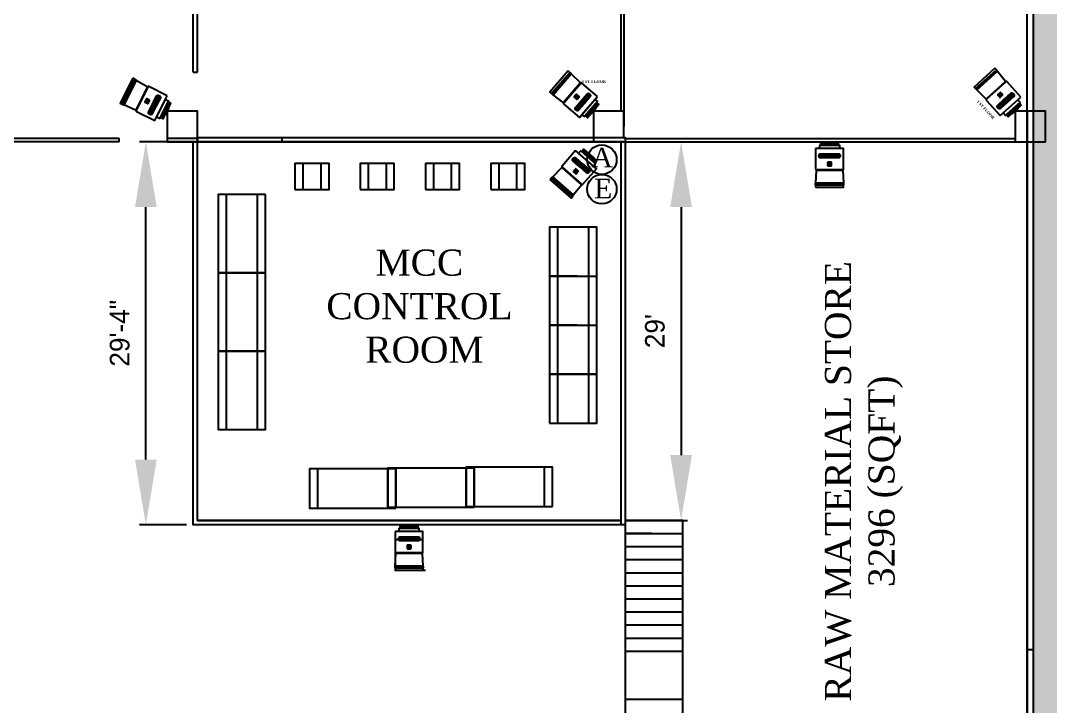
# Model space of a CAD drawing. Header units: millimetres. Extents: x -283029 to -254660, y -24907 to 10674.
# Drawn here: x -279195 to -278248, y -19156 to -18526 of the extents above; entities that cross this region are included whole.
import ezdxf

# ---------------------------------------------------------------- set-up
doc = ezdxf.new("R2010")
doc.units = ezdxf.units.MM
doc.header["$LTSCALE"] = 100
doc.header["$PDMODE"] = 3
doc.layers.add('A-FLOOR', color=7, linetype='Continuous')
doc.dimstyles.new('ISO-25', dxfattribs={"dimtxt": 18, "dimasz": 60, "dimexe": 6, "dimexo": 6, "dimgap": 15, "dimtad": 1, "dimdec": 0, "dimlunit": 3, "dimtxsty": 'Standard', "dimcen": 2.5, "dimclrd": 1, "dimclre": 1, "dimclrt": 1, "dimadec": 0, "dimazin": 0, "dimtfac": 1, "dimtdec": 0, "dimtmove": 0, "dimatfit": 3, "dimfxl": 1, "dimarcsym": 0})

# ---------------------------------------------------------------- blocks, each defined once
blk = doc.blocks.new('*D420')
at = {"color": 1, "lineweight": -2, "transparency": 16777216}
for p, q in [((-279038, -18637.33), (-279085.43, -18637.33)), ((-279079.43, -18929.3), (-279079.43, -18697.33)), ((-279042, -18989.3), (-279085.43, -18989.3))]:
    blk.add_line(p, q, dxfattribs=at)
at = {"color": 1, "transparency": 16777216}
for points in [[(-279089.43, -18697.33), (-279069.43, -18697.33), (-279079.43, -18637.33)], [(-279089.43, -18929.3), (-279069.43, -18929.3), (-279079.43, -18989.3)]]:
    blk.add_solid(points, dxfattribs=at)
at = {"layer": 'Defpoints', "color": 0, "transparency": 16777216}
for p in [(-279079.43, -18637.33), (-279032, -18637.33), (-279036, -18989.3)]:
    blk.add_point(p, dxfattribs=at)
at = {"color": 1, "transparency": 16777216, "insert": (-279103.43, -18813.31), "char_height": 18, "attachment_point": 5, "rotation": 90}
blk.add_mtext('29\'-4"', dxfattribs=at)
blk = doc.blocks.new('*D421')
at = {"color": 1, "lineweight": -2, "transparency": 16777216}
for p, q in [((-278633, -18637.33), (-278581.49, -18637.33)), ((-278587.49, -18697.33), (-278587.49, -18925.3)), ((-278637, -18985.3), (-278581.49, -18985.3))]:
    blk.add_line(p, q, dxfattribs=at)
at = {"color": 1, "transparency": 16777216}
for points in [[(-278597.49, -18697.33), (-278577.49, -18697.33), (-278587.49, -18637.33)], [(-278597.49, -18925.3), (-278577.49, -18925.3), (-278587.49, -18985.3)]]:
    blk.add_solid(points, dxfattribs=at)
at = {"layer": 'Defpoints', "color": 0, "transparency": 16777216}
for p in [(-278639, -18637.33), (-278643, -18985.3), (-278587.49, -18985.3)]:
    blk.add_point(p, dxfattribs=at)
at = {"color": 1, "transparency": 16777216, "insert": (-278611.49, -18811.31), "char_height": 18, "attachment_point": 5, "rotation": 90}
blk.add_mtext("29'", dxfattribs=at)
blk = doc.blocks.new('ccyv')
at = {"color": 6}
for p, q in [((-151.8, 392.6), (-185.2, 392)), ((-140.2, 392), (-185.2, 391.2)), ((-140.2, 391.2), (-185.2, 390.4)), ((-140.2, 390.3), (-185.2, 389.5)), ((-140.2, 389.5), (-185.2, 388.7)), ((-140.2, 388.7), (-185.2, 387.9)), ((-140.2, 387.8), (-185.2, 387)), ((-166.6, 339), (-167.6, 339.5)), ((-166.6, 332.5), (-167.6, 332)), ((-166.2, 339.4), (-166.7, 340.5)), ((-166.2, 332), (-166.7, 331)), ((-159.2, 339.4), (-158.6, 340.5)), ((-159.2, 332), (-158.6, 331)), ((-158.7, 339), (-157.7, 339.5)), ((-158.7, 332.5), (-157.7, 332))]:
    blk.add_line(p, q, dxfattribs=at)
for points in [[(-188.4, 376.1), (-188.4, 384.8), (-136.9, 384.8), (-136.9, 376.1)], [(-185.6, 387), (-185.6, 392.6), (-139.8, 392.6), (-139.8, 387)], [(-140.7, 384.8), (-140.7, 387), (-184.6, 387), (-184.6, 384.8)], [(-173.5, 392.6), (-172.8, 393.5), (-152.7, 393.5), (-151.8, 392.6)], [(-195.3, 320.2), (-195.8, 319.3), (-129.5, 319.3), (-130, 320.2)], [(-199.1, 285.3), (-126.2, 285.3), (-126, 281.7), (-199.3, 281.7)], [(-126, 280.5), (-199.3, 280.5), (-198.1, 281.7), (-127.2, 281.7)], [(-199.3, 275), (-126, 275), (-126, 280.5), (-199.3, 280.5)]]:
    blk.add_lwpolyline(points, close=True, dxfattribs=at)
for points in [[(-198.9, 376.1), (-198.9, 322.5, 0.414214), (-196.6, 320.2), (-128.8, 320.2, 0.414214), (-126.5, 322.5), (-126.5, 376.1)], [(-162.7, 362.3), (-139.2, 362.3, -0.223517), (-136.4, 361, -0.360044), (-136.4, 352.7, -0.223517), (-139.2, 351.4), (-162.7, 351.4), (-186.2, 351.4, -0.223517), (-188.9, 352.7, -0.360044), (-188.9, 361, -0.223517), (-186.2, 362.3)], [(-162.7, 352.6), (-186.2, 352.6, -0.223517), (-187.9, 353.5, -0.360044), (-187.9, 360.2, -0.223517), (-186.2, 361), (-162.7, 361), (-139.2, 361, -0.223517), (-137.4, 360.2, -0.360044), (-137.4, 353.5, -0.223517), (-139.2, 352.6)], [(-167.6, 335.7), (-167.6, 332, 0.414214), (-166.7, 331), (-158.6, 331, 0.414214), (-157.7, 332), (-157.7, 335.7), (-157.7, 339.5, 0.414214), (-158.6, 340.5), (-166.7, 340.5, 0.414214), (-167.6, 339.5)], [(-166.6, 335.7), (-166.6, 339, -0.414214), (-166.2, 339.4), (-159.2, 339.4, -0.414214), (-158.7, 339), (-158.7, 335.7), (-158.7, 332.5, -0.414214), (-159.2, 332), (-166.2, 332, -0.414214), (-166.6, 332.5)], [(-198.7, 285.3), (-197, 318.4, -0.39915), (-196.1, 319.3), (-129.2, 319.3, -0.39915), (-128.3, 318.4), (-126.6, 285.3)]]:
    blk.add_lwpolyline(points, format="xyb", close=True, dxfattribs=at)
for points in [[(-188.8, 358.8), (-166.6, 358.8), (-166.6, 354.9), (-188.8, 354.9)], [(-136.5, 358.8), (-158.5, 358.8), (-158.5, 354.9), (-136.5, 354.9)]]:
    blk.add_lwpolyline(points, dxfattribs=at)
for centre, radius in [((-162.7, 356.8), 3.29), ((-162.7, 356.8), 1.54), ((-162.7, 335.7), 3.29), ((-162.7, 335.7), 1.54)]:
    blk.add_circle(centre, radius, dxfattribs=at)

msp = doc.modelspace()

# ---------------------------------------------------------------- hatches: boundary and pattern name
at = {"layer": 'A-FLOOR'}
h = msp.add_hatch(dxfattribs=at)
h.set_pattern_fill('AR-B816C', color=2, scale=0.05)
h.set_pattern_definition([(0, (-278245.958, -17419.708), (10.16, 10.16), [19.84375, -0.47625]), (0, (-278256.118, -17419.232), (10.16, 10.16), [19.84375, -0.47625]), (90, (-278245.958, -17419.708), (-10.16, 10.16), [-10.63625, 9.68375]), (90, (-278246.434, -17419.708), (-10.16, 10.16), [-10.63625, 9.68375])])
h.paths.add_polyline_path([(-278227.5, -17376.66), (-278252.5, -17376.66), (-278252.5, -17393.66), (-278263.5, -17393.66), (-278263.5, -21113.66), (-278227.5, -21113.66), (-278227.5, -17862.73, -0.23), (-278243.53, -17829.71, -0.23), (-278227.5, -17796.7), (-278227.5, -17736.07, -0.23), (-278243.53, -17703.06, -0.23), (-278227.5, -17670.05)])

# ---------------------------------------------------------------- linework, layer by layer
at = {"color": 2}
for p, q in [((-279032, -18573.33), (-279032, -17826.71)), ((-279036, -18573.33), (-279036, -18015.49)), ((-278643, -18015.49), (-278643, -18609.33)), ((-278640, -18015.49), (-278640, -18623.33)), ((-279036, -18573.33), (-279032, -18573.33)), ((-279032, -18634.33), (-279060, -18634.33)), ((-279032, -18637.33), (-279060, -18637.33))]:
    msp.add_line(p, q, dxfattribs=at)
at = {"color": 7, "true_color": 0xffffff}
for p, q in [((-279032, -18634.33), (-279032, -18609.33)), ((-278659.95, -18614.33), (-278659.96, -18614.33))]:
    msp.add_line(p, q, dxfattribs=at)
at = {"color": 3}
for p, q in [((-278269.5, -18609.33), (-278269.5, -19231.16)), ((-278643, -18985.3), (-278643, -18989.3)), ((-278586, -18985.3), (-278639, -18985.3)), ((-278586, -19256.16), (-278586, -18985.3)), ((-278639, -18989.3), (-278639, -19259.16)), ((-278614.5, -18997.3), (-278639, -18997.3)), ((-278639, -18997.3), (-278586, -18997.3)), ((-278639, -19009.3), (-278586, -19009.3)), ((-278639, -19021.3), (-278586, -19021.3)), ((-278639, -19033.3), (-278586, -19033.3)), ((-278639, -19045.3), (-278586, -19045.3)), ((-278639, -19057.3), (-278586, -19057.3)), ((-278639, -19069.3), (-278586, -19069.3)), ((-278639, -19081.3), (-278586, -19081.3)), ((-278639, -19093.3), (-278586, -19093.3)), ((-278639, -19105.3), (-278586, -19105.3)), ((-278269.5, -19103.99), (-278263.5, -19103.99)), ((-278639, -19149.57), (-278586, -19149.57))]:
    msp.add_line(p, q, dxfattribs=at)
at = {"color": 6}
for p, q in [((-279104, -18634.33), (-279744, -18634.33)), ((-279104, -18637.33), (-279744, -18637.33)), ((-279104, -18637.33), (-279104, -18634.33)), ((-279032, -18634.33), (-279060, -18634.33)), ((-279032, -18637.33), (-279060, -18637.33)), ((-278640, -18637.33), (-279032, -18637.33)), ((-278954, -18637.33), (-278954, -18634.33)), ((-278640, -18637.33), (-278266.5, -18637.33)), ((-278639, -18634.33), (-278280.5, -18634.33))]:
    msp.add_line(p, q, dxfattribs=at)
for p, q in [((-279032, -18634.33), (-279032, -18637.33)), ((-278690.28, -18760.87), (-278708.28, -18760.87)), ((-278708.28, -18760.87), (-278690.28, -18760.87)), ((-278683, -18760.87), (-278701, -18760.87)), ((-278701, -18760.87), (-278683, -18760.87)), ((-278690.28, -18760.87), (-278672.28, -18760.87)), ((-278683, -18760.87), (-278665, -18760.87)), ((-278690.28, -18805.87), (-278708.28, -18805.87)), ((-278708.28, -18805.87), (-278672.28, -18805.87)), ((-278683, -18805.87), (-278701, -18805.87)), ((-278701, -18805.87), (-278665, -18805.87)), ((-278690.28, -18850.87), (-278708.28, -18850.87)), ((-278708.28, -18850.87), (-278672.28, -18850.87)), ((-278672.28, -18850.87), (-278708.28, -18850.87)), ((-278683, -18850.87), (-278701, -18850.87)), ((-278701, -18850.87), (-278665, -18850.87)), ((-278665, -18850.87), (-278701, -18850.87)), ((-279032, -18985.3), (-278643, -18985.3)), ((-278639, -18985.3), (-278618.63, -18985.3))]:
    msp.add_line(p, q)
at = {"color": 3}
for points in [[(-278269.5, -19231.16), (-278269.5, -18275.56)], [(-278269.5, -19231.16), (-278269.5, -18275.56)], [(-278263.5, -19231.16), (-278263.5, -18275.56)]]:
    msp.add_lwpolyline(points, dxfattribs=at)
at = {"color": 7, "true_color": 0xffffff}
msp.add_lwpolyline([(-279060, -18637.33), (-279032, -18637.33), (-279032, -18609.33), (-279060, -18609.33)], close=True, dxfattribs=at)
msp.add_lwpolyline([(-279060, -18637.33), (-279032, -18637.33), (-279032, -18609.33), (-279060, -18609.33)], close=True, dxfattribs=at)
msp.add_lwpolyline([(-278640, -18633.33), (-278640, -18609.33), (-278668, -18609.33), (-278668, -18637.33), (-278640, -18637.33)], dxfattribs=at)
msp.add_lwpolyline([(-278640, -18633.33), (-278640, -18609.33), (-278668, -18609.33), (-278668, -18637.33), (-278640, -18637.33)], dxfattribs=at)
for points in [[(-278280.5, -18637.33), (-278252.5, -18637.33), (-278252.5, -18609.33), (-278280.5, -18609.33)], [(-278280.5, -18637.33), (-278252.5, -18637.33), (-278252.5, -18609.33), (-278280.5, -18609.33)], [(-278942.38, -18681.31), (-278918.38, -18681.31), (-278918.38, -18657.31), (-278942.38, -18657.31)], [(-278935.09, -18681.31), (-278911.09, -18681.31), (-278911.09, -18657.31), (-278935.09, -18657.31)], [(-278882.38, -18681.31), (-278858.38, -18681.31), (-278858.38, -18657.31), (-278882.38, -18657.31)], [(-278875.09, -18681.31), (-278851.09, -18681.31), (-278851.09, -18657.31), (-278875.09, -18657.31)], [(-278822.38, -18681.31), (-278798.38, -18681.31), (-278798.38, -18657.31), (-278822.38, -18657.31)], [(-278815.09, -18681.31), (-278791.09, -18681.31), (-278791.09, -18657.31), (-278815.09, -18657.31)], [(-278762.38, -18681.31), (-278738.38, -18681.31), (-278738.38, -18657.31), (-278762.38, -18657.31)], [(-278755.09, -18681.31), (-278731.09, -18681.31), (-278731.09, -18657.31), (-278755.09, -18657.31)], [(-278976.88, -18685.87), (-279012.88, -18685.87), (-279012.88, -18757.87), (-278976.88, -18757.87)], [(-278969.59, -18685.87), (-279005.59, -18685.87), (-279005.59, -18757.87), (-278969.59, -18757.87)], [(-278708.28, -18895.87), (-278672.28, -18895.87), (-278672.28, -18715.87), (-278708.28, -18715.87)], [(-278701, -18895.87), (-278665, -18895.87), (-278665, -18715.87), (-278701, -18715.87)], [(-278976.88, -18757.87), (-279012.88, -18757.87), (-279012.88, -18829.87), (-278976.88, -18829.87)], [(-278969.59, -18757.87), (-279005.59, -18757.87), (-279005.59, -18829.87), (-278969.59, -18829.87)], [(-278976.88, -18829.87), (-279012.88, -18829.87), (-279012.88, -18901.87), (-278976.88, -18901.87)], [(-278969.59, -18829.87), (-279005.59, -18829.87), (-279005.59, -18901.87), (-278969.59, -18901.87)], [(-278856.88, -18974), (-278856.88, -18938), (-278928.88, -18938), (-278928.88, -18974)], [(-278849.59, -18974), (-278849.59, -18938), (-278921.59, -18938), (-278921.59, -18974)], [(-278784.88, -18973.2), (-278784.88, -18937.2), (-278856.88, -18937.2), (-278856.88, -18973.2)], [(-278777.59, -18973.2), (-278777.59, -18937.2), (-278849.59, -18937.2), (-278849.59, -18973.2)], [(-278712.88, -18972.41), (-278712.88, -18936.41), (-278784.88, -18936.41), (-278784.88, -18972.41)], [(-278705.59, -18972.41), (-278705.59, -18936.41), (-278777.59, -18936.41), (-278777.59, -18972.41)]]:
    msp.add_lwpolyline(points, close=True)
at = {"color": 6}
msp.add_lwpolyline([(-279032, -18633.33), (-278639, -18633.33), (-278639, -18989.3), (-279036, -18989.3), (-279036, -18637.33)], dxfattribs=at)
msp.add_lwpolyline([(-279032, -18637.33), (-278643, -18637.33), (-278643, -18985.3), (-279032, -18985.3)], close=True, dxfattribs=at)
msp.add_lwpolyline([(-278825.37, -19003.03), (-278850.37, -19003.03), (-278850.37, -19031.03), (-278822.37, -19031.03)])
at = {"color": 4}
msp.add_circle((-278660.26, -18653.8), 13.55, dxfattribs=at)
at = {"color": 85, "true_color": 0x58ba48}
msp.add_circle((-278660.26, -18680.9), 13.55, dxfattribs=at)

# ---------------------------------------------------------------- block references
at = {"color": 3}
for p, xscale, yscale, zscale, rotation in [((-278416.06, -18545.17), 0.3521727159047328, 0.3521727159047328, 0.3521727159047328, 222.2073230112536), ((-279209.54, -18597.89), 0.352172715904733, 0.352172715904733, 0.352172715904733, 243.1594009523589), ((-278810.38, -18562.21), 0.352172715904733, 0.352172715904733, 0.352172715904733, 229.2232242186395), ((-278718.91, -18791.24), 0.352172715904733, 0.352172715904733, 0.352172715904733, 318.8439732932994)]:
    msp.add_blockref('ccyv', p, dxfattribs=dict(at, xscale=xscale, yscale=yscale, zscale=zscale, rotation=rotation))
at = {"color": 3, "xscale": 0.352172715904733, "yscale": 0.352172715904733, "zscale": 0.352172715904733}
for p in [(-278393.73, -18775.92), (-278780.18, -19127.89)]:
    msp.add_blockref('ccyv', p, dxfattribs=at)

# ---------------------------------------------------------------- texts
at = {"color": 3, "attachment_point": 1}
for s, width, heights, insert, char_height in [('{\\fTimes New Roman|b1|i0|c0|p18;1 ST FLOOR}', 22.0341, [0], (-278678.64, -18580.79), 2.5), ('\\pxqc;{\\fTimes New Roman|b0|i0|c0|p18;MCC \\PCONTROL\\P ROOM }', 287.9545, [173.5], (-278971.94, -18736.37), 24)]:
    msp.add_mtext_dynamic_manual_height_columns(s, width=width, gutter_width=12.5, heights=heights, dxfattribs=dict(at, insert=insert, char_height=char_height))
for s, width, heights, insert, char_height, rotation in [('{\\fTimes New Roman|b1|i0|c0|p18;1 ST FLOOR}', 22.0341, [0], (-278314.03, -18598.92), 2.5, 312.64293), ('\\pxqc;{\\fTimes New Roman|b0|i0|c0|p18;RAW MATERIAL STORE\\P3296 (SQFT)}', 423.107, [173.5], (-278455.29, -19160.93), 24, 90)]:
    msp.add_mtext_dynamic_manual_height_columns(s, width=width, gutter_width=12.5, heights=heights, dxfattribs=dict(at, insert=insert, char_height=char_height, rotation=rotation))
at = {"color": 4, "insert": (-278669.83, -18642.82), "char_height": 17.9427, "attachment_point": 1}
msp.add_mtext_dynamic_manual_height_columns('{\\fTimes New Roman|b0|i0|c0|p18;A}', width=21.5621, gutter_width=6.23, heights=[0], dxfattribs=at)
at = {"color": 85, "true_color": 0x58ba48, "insert": (-278667.35, -18671.32), "char_height": 17.9427, "attachment_point": 1}
msp.add_mtext_dynamic_manual_height_columns('{\\fTimes New Roman|b0|i0|c0|p18;E}', width=21.5621, gutter_width=6.23, heights=[0], dxfattribs=at)

# ---------------------------------------------------------------- dimensions: what is measured, and where the dimension line sits
at = {"color": 3}
for base, p1, p2, picture, middle in [((-279079.43, -18637.33), (-279036, -18989.3), (-279032, -18637.33), '*D420', (-279103.43, -18813.31)), ((-278587.49, -18985.3), (-278639, -18637.33), (-278643, -18985.3), '*D421', (-278611.49, -18811.31))]:
    dim = msp.add_linear_dim(base=base, p1=p1, p2=p2, angle=90, dimstyle='ISO-25', dxfattribs=at)
    dim.commit()
    dim.dimension.update_dxf_attribs({"geometry": picture, "text_midpoint": middle})

doc.saveas('drawing.dxf')
